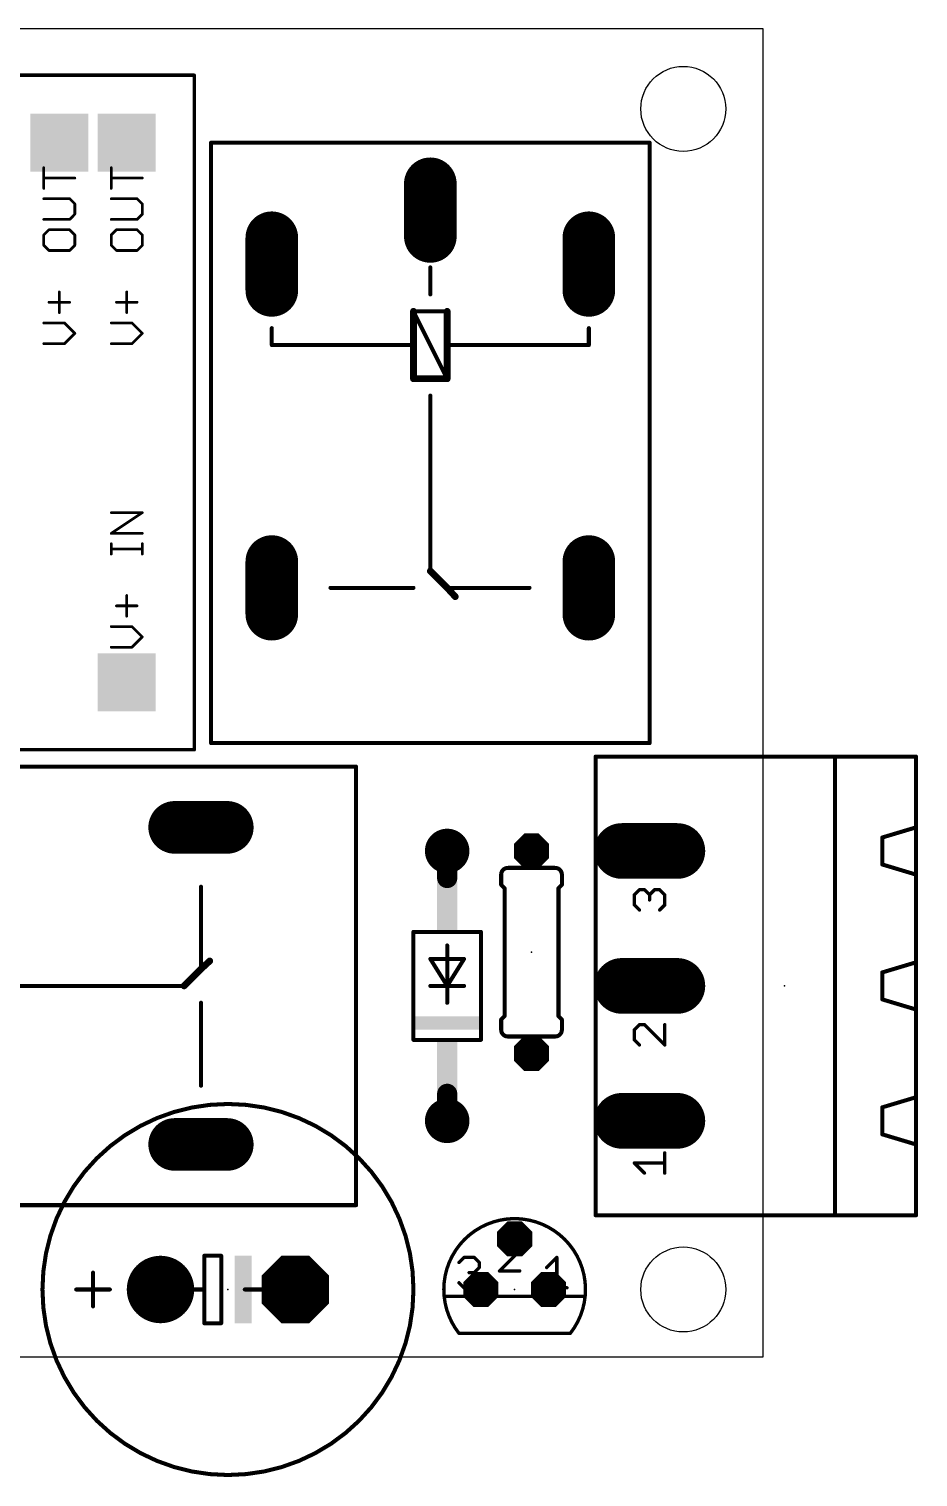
# Model space of a CAD drawing. Extents: x -6.3 to 55.8, y -4.5 to 50.
# Drawn here: x 22.4 to 55.8, y -4.5 to 50 of the extents above; entities that cross this region are included whole.
import ezdxf

# ---------------------------------------------------------------- set-up
doc = ezdxf.new("R2010")
doc.units = 0
for name, color, linetype in [('17', 94, 'CONTINUOUS'), ('20', 178, 'CONTINUOUS'), ('21', 251, 'CONTINUOUS'), ('23', 178, 'CONTINUOUS'), ('51', 251, 'CONTINUOUS')]:
    doc.layers.add(name, color=color, linetype=linetype)

# ---------------------------------------------------------------- blocks, each defined once
blk = doc.blocks.new('RECT')
blk.add_solid([(-0.5, -0.5), (0.5, -0.5), (-0.5, 0.5), (0.5, 0.5)])
blk = doc.blocks.new('ROUNDP')
at = {"const_width": 0.5}
blk.add_lwpolyline([(0, -0.25, 1), (0, 0.25, 1), (0, -0.25)], format="xyb", dxfattribs=at)
blk = doc.blocks.new('OCTAGONP')
at = {"const_width": 0.5}
blk.add_lwpolyline([(-0.25, -0.1036), (-0.25, 0.1036), (-0.1036, 0.25), (0.1036, 0.25), (0.25, 0.1036), (0.25, -0.1036), (0.1036, -0.25), (-0.1036, -0.25), (-0.25, -0.1036), (-0.25, 0.1036)], dxfattribs=at)
blk = doc.blocks.new('LONGP100')
at = {"const_width": 1}
blk.add_lwpolyline([(-0.5, 0), (0.5, 0)], dxfattribs=at)
at = {"const_width": 0.5}
for points in [[(-0.5, 0.25, 1), (-0.5, -0.25)], [(0.5, -0.25, 1), (0.5, 0.25)]]:
    blk.add_lwpolyline(points, format="xyb", dxfattribs=at)
blk = doc.blocks.new('SQUAREP')
blk.add_solid([(-0.5, -0.5), (0.5, -0.5), (-0.5, 0.5), (0.5, 0.5)])

msp = doc.modelspace()

# ---------------------------------------------------------------- linework, layer by layer
at = {"layer": '20'}
for centre in [(46.99, 46.99), (46.99, 2.54)]:
    msp.add_circle(centre, 1.6, dxfattribs=at)
at = {"layer": '21'}
for p, q in [((50, 50), (0, 50)), ((50, 0), (50, 50)), ((0, 0), (50, 0))]:
    msp.add_line(p, q, dxfattribs=at)
for points, const_width in [([(8.255, 48.26), (28.575, 48.26)], 0.127), ([(28.575, 48.26), (28.575, 22.86)], 0.127), ([(29.21, 23.114), (29.21, 45.72)], 0.1524), ([(45.72, 45.72), (29.21, 45.72)], 0.1524), ([(45.72, 45.72), (45.72, 23.114)], 0.1524), ([(22.9098, 43.9978), (22.9098, 44.7774)], 0.1016), ([(25.4498, 43.9978), (25.4498, 44.7774)], 0.1016), ([(24.0792, 44.3876), (22.9098, 44.3876)], 0.1016), ([(26.6192, 44.3876), (25.4498, 44.3876)], 0.1016), ([(23.8843, 43.608), (22.9098, 43.608)], 0.1016), ([(24.0792, 43.4131), (23.8843, 43.608)], 0.1016), ([(26.4243, 43.608), (25.4498, 43.608)], 0.1016), ([(26.6192, 43.4131), (26.4243, 43.608)], 0.1016), ([(23.8843, 42.8284), (24.0792, 43.0233)], 0.1016), ([(24.0792, 43.0233), (24.0792, 43.4131)], 0.1016), ([(26.4243, 42.8284), (26.6192, 43.0233)], 0.1016), ([(26.6192, 43.0233), (26.6192, 43.4131)], 0.1016), ([(22.9098, 42.8284), (23.8843, 42.8284)], 0.1016), ([(25.4498, 42.8284), (26.4243, 42.8284)], 0.1016), ([(23.1047, 42.4386), (22.9098, 42.2437)], 0.1016), ([(22.9098, 42.2437), (22.9098, 41.8539)], 0.1016), ([(23.8843, 42.4386), (23.1047, 42.4386)], 0.1016), ([(24.0792, 42.2437), (23.8843, 42.4386)], 0.1016), ([(24.0792, 41.8539), (24.0792, 42.2437)], 0.1016), ([(25.6447, 42.4386), (25.4498, 42.2437)], 0.1016), ([(25.4498, 42.2437), (25.4498, 41.8539)], 0.1016), ([(26.4243, 42.4386), (25.6447, 42.4386)], 0.1016), ([(26.6192, 42.2437), (26.4243, 42.4386)], 0.1016), ([(26.6192, 41.8539), (26.6192, 42.2437)], 0.1016), ([(22.9098, 41.8539), (23.1047, 41.659)], 0.1016), ([(23.1047, 41.659), (23.8843, 41.659)], 0.1016), ([(23.8843, 41.659), (24.0792, 41.8539)], 0.1016), ([(25.4498, 41.8539), (25.6447, 41.659)], 0.1016), ([(25.6447, 41.659), (26.4243, 41.659)], 0.1016), ([(26.4243, 41.659), (26.6192, 41.8539)], 0.1016), ([(37.465, 41.021), (37.465, 40.005)], 0.1524), ([(23.4945, 39.3202), (23.4945, 40.0998)], 0.1016), ([(26.0345, 39.3202), (26.0345, 40.0998)], 0.1016), ([(23.1047, 39.71), (23.8843, 39.71)], 0.1016), ([(25.6447, 39.71), (26.4243, 39.71)], 0.1016), ([(36.83, 39.37), (36.83, 38.1)], 0.254), ([(38.1, 39.37), (36.83, 39.37)], 0.1524), ([(36.83, 39.37), (38.1, 36.83)], 0.1524), ([(38.1, 38.1), (38.1, 39.37)], 0.254), ([(23.6894, 38.9304), (22.9098, 38.9304)], 0.1016), ([(24.0792, 38.5406), (23.6894, 38.9304)], 0.1016), ([(26.2294, 38.9304), (25.4498, 38.9304)], 0.1016), ([(26.6192, 38.5406), (26.2294, 38.9304)], 0.1016), ([(31.496, 38.1), (31.496, 38.735)], 0.1524), ([(43.434, 38.735), (43.434, 38.1)], 0.1524), ([(22.9098, 38.1508), (23.6894, 38.1508)], 0.1016), ([(23.6894, 38.1508), (24.0792, 38.5406)], 0.1016), ([(25.4498, 38.1508), (26.2294, 38.1508)], 0.1016), ([(26.2294, 38.1508), (26.6192, 38.5406)], 0.1016), ([(36.83, 38.1), (31.496, 38.1)], 0.1524), ([(36.83, 38.1), (36.83, 36.83)], 0.254), ([(38.1, 36.83), (38.1, 38.1)], 0.254), ([(43.434, 38.1), (38.1, 38.1)], 0.1524), ([(36.83, 36.83), (38.1, 36.83)], 0.254), ([(37.465, 36.195), (37.465, 29.591)], 0.1524), ([(25.4498, 31.0086), (26.6192, 31.7882)], 0.1016), ([(26.6192, 31.7882), (25.4498, 31.7882)], 0.1016), ([(26.6192, 31.0086), (25.4498, 31.0086)], 0.1016), ([(25.4498, 30.229), (25.4498, 30.6188)], 0.1016), ([(26.6192, 30.229), (26.6192, 30.6188)], 0.1016), ([(26.6192, 30.4239), (25.4498, 30.4239)], 0.1016), ([(37.465, 29.591), (38.1, 28.956)], 0.254), ([(36.83, 28.956), (33.7058, 28.956)], 0.1524), ([(38.1, 28.956), (38.4048, 28.6258)], 0.254), ([(41.1988, 28.956), (38.1, 28.956)], 0.1524), ([(26.0345, 27.8902), (26.0345, 28.6698)], 0.1016), ([(25.6447, 28.28), (26.4243, 28.28)], 0.1016), ([(26.2294, 27.5004), (25.4498, 27.5004)], 0.1016), ([(26.6192, 27.1106), (26.2294, 27.5004)], 0.1016), ([(25.4498, 26.7208), (26.2294, 26.7208)], 0.1016), ([(26.2294, 26.7208), (26.6192, 27.1106)], 0.1016), ([(28.575, 22.86), (8.255, 22.86)], 0.127), ([(29.21, 23.114), (45.72, 23.114)], 0.1524), ([(43.688, 19.685), (43.688, 22.606)], 0.1524), ([(43.688, 22.606), (52.705, 22.606)], 0.1524), ([(52.705, 5.334), (52.705, 22.606)], 0.1524), ([(52.705, 22.606), (55.753, 22.606)], 0.1524), ([(55.753, 19.939), (55.753, 22.606)], 0.1524), ([(12.065, 22.225), (34.671, 22.225)], 0.1524), ([(34.671, 5.715), (34.671, 22.225)], 0.1524), ([(55.753, 19.939), (54.483, 19.558)], 0.1524), ([(54.483, 18.542), (54.483, 19.558)], 0.1524), ([(55.753, 18.161), (55.753, 19.939)], 0.1524), ([(55.753, 18.161), (54.483, 18.542)], 0.1524), ([(40.132, 18.161), (40.132, 17.78)], 0.1524), ([(42.418, 18.161), (42.418, 17.78)], 0.1524), ([(43.688, 14.605), (43.688, 18.415)], 0.1524), ([(55.753, 14.859), (55.753, 18.161)], 0.1524), ([(28.829, 17.7038), (28.829, 14.605)], 0.1524), ([(40.259, 17.653), (40.132, 17.78)], 0.1524), ([(40.259, 12.827), (40.259, 17.653)], 0.1524), ([(42.291, 17.653), (42.418, 17.78)], 0.1524), ([(42.291, 12.827), (42.291, 17.653)], 0.1524), ([(45.1475, 17.3995), (45.3382, 17.5902)], 0.127), ([(45.1475, 17.0182), (45.1475, 17.3995)], 0.127), ([(45.3382, 17.5902), (45.5289, 17.5902)], 0.127), ([(45.5289, 17.5902), (45.7195, 17.3995)], 0.127), ([(45.7195, 17.3995), (45.9102, 17.5902)], 0.127), ([(45.7195, 17.3995), (45.7195, 17.2088)], 0.127), ([(45.9102, 17.5902), (46.1008, 17.5902)], 0.127), ([(46.1008, 17.5902), (46.2915, 17.3995)], 0.127), ([(46.2915, 17.3995), (46.2915, 17.0182)], 0.127), ([(45.3382, 16.8275), (45.1475, 17.0182)], 0.127), ([(46.2915, 17.0182), (46.1008, 16.8275)], 0.127), ([(39.37, 16.002), (36.83, 16.002)], 0.1524), ([(36.83, 11.938), (36.83, 16.002)], 0.1524), ([(39.37, 16.002), (39.37, 11.938)], 0.1524), ([(38.1, 13.97), (38.1, 15.494)], 0.1524), ([(28.194, 13.97), (28.829, 14.605)], 0.254), ([(28.829, 14.605), (29.1592, 14.9098)], 0.254), ([(37.465, 14.986), (38.735, 14.986)], 0.1524), ([(38.1, 13.97), (37.465, 14.986)], 0.1524), ([(38.735, 14.986), (38.1, 13.97)], 0.1524), ([(55.753, 14.859), (54.483, 14.478)], 0.1524), ([(55.753, 13.081), (55.753, 14.859)], 0.1524), ([(54.483, 13.462), (54.483, 14.478)], 0.1524), ([(21.59, 13.97), (28.194, 13.97)], 0.1524), ([(37.465, 13.97), (38.1, 13.97)], 0.1524), ([(38.1, 13.335), (38.1, 13.97)], 0.1524), ([(38.1, 13.97), (38.735, 13.97)], 0.1524), ([(28.829, 13.335), (28.829, 10.2108)], 0.1524), ([(43.688, 9.525), (43.688, 13.335)], 0.1524), ([(55.753, 13.081), (54.483, 13.462)], 0.1524), ([(55.753, 9.779), (55.753, 13.081)], 0.1524), ([(40.259, 12.827), (40.132, 12.7)], 0.1524), ([(40.132, 12.319), (40.132, 12.7)], 0.1524), ([(42.291, 12.827), (42.418, 12.7)], 0.1524), ([(42.418, 12.319), (42.418, 12.7)], 0.1524), ([(45.3382, 12.5102), (45.1475, 12.3195)], 0.127), ([(45.5289, 12.5102), (45.3382, 12.5102)], 0.127), ([(46.2915, 11.7475), (45.5289, 12.5102)], 0.127), ([(46.2915, 12.5102), (46.2915, 11.7475)], 0.127), ([(36.83, 11.938), (39.37, 11.938)], 0.1524), ([(45.1475, 12.3195), (45.1475, 11.9382)], 0.127), ([(45.1475, 11.9382), (45.3382, 11.7475)], 0.127), ([(55.753, 9.779), (54.483, 9.398)], 0.1524), ([(55.753, 8.001), (55.753, 9.779)], 0.1524), ([(54.483, 9.398), (54.483, 8.382)], 0.1524), ([(43.688, 5.334), (43.688, 8.255)], 0.1524), ([(55.753, 8.001), (54.483, 8.382)], 0.1524), ([(46.2915, 6.9215), (46.2915, 7.6842)], 0.127), ([(55.753, 5.334), (55.753, 8.001)], 0.1524), ([(45.5289, 6.9215), (45.1475, 7.3028)], 0.127), ([(45.1475, 7.3028), (46.2915, 7.3028)], 0.127), ([(34.671, 5.715), (12.065, 5.715)], 0.1524), ([(43.688, 5.334), (52.705, 5.334)], 0.1524), ([(52.705, 5.334), (55.753, 5.334)], 0.1524), ([(29.591, 3.81), (28.956, 3.81)], 0.1524), ([(28.956, 3.81), (28.956, 2.54)], 0.1524), ([(29.591, 1.27), (29.591, 3.81)], 0.1524), ([(24.765, 1.905), (24.765, 3.175)], 0.1524), ([(24.13, 2.54), (25.4, 2.54)], 0.1524), ([(28.702, 2.54), (28.956, 2.54)], 0.1524), ([(28.956, 2.54), (28.956, 1.27)], 0.1524), ([(30.48, 2.54), (30.988, 2.54)], 0.1524), ([(37.9851, 2.286), (38.3863, 2.286)], 0.127), ([(40.3537, 2.286), (40.9263, 2.286)], 0.127), ([(42.8937, 2.286), (43.2949, 2.286)], 0.127), ([(28.956, 1.27), (29.591, 1.27)], 0.1524), ([(38.5455, 0.889), (42.7345, 0.889)], 0.127)]:
    msp.add_lwpolyline(points, dxfattribs=dict(at, const_width=const_width))
for points, const_width in [([(28.6068, 48.26, 1), (28.5433, 48.26)], 0.0635), ([(28.575, 48.2283, 1), (28.575, 48.2918)], 0.0635), ([(29.2481, 45.72, 1), (29.1719, 45.72)], 0.0762), ([(29.21, 45.7581, 1), (29.21, 45.6819)], 0.0762), ([(45.7581, 45.72, 1), (45.6819, 45.72)], 0.0762), ([(45.72, 45.6819, 1), (45.72, 45.7581)], 0.0762), ([(22.9352, 44.7774, 1), (22.8844, 44.7774)], 0.0508), ([(25.4752, 44.7774, 1), (25.4244, 44.7774)], 0.0508), ([(22.9098, 44.413, 1), (22.9098, 44.3622)], 0.0508), ([(24.0792, 44.3622, 1), (24.0792, 44.413)], 0.0508), ([(25.4498, 44.413, 1), (25.4498, 44.3622)], 0.0508), ([(26.6192, 44.3622, 1), (26.6192, 44.413)], 0.0508), ([(22.8844, 43.9978, 1), (22.9352, 43.9978)], 0.0508), ([(22.9098, 43.6334, 1), (22.9098, 43.5826)], 0.0508), ([(23.9023, 43.6259, 1), (23.8663, 43.59)], 0.0508), ([(23.8843, 43.5826, 1), (23.8843, 43.6334)], 0.0508), ([(25.4244, 43.9978, 1), (25.4752, 43.9978)], 0.0508), ([(25.4498, 43.6334, 1), (25.4498, 43.5826)], 0.0508), ([(26.4423, 43.6259, 1), (26.4063, 43.59)], 0.0508), ([(26.4243, 43.5826, 1), (26.4243, 43.6334)], 0.0508), ([(24.1046, 43.4131, 1), (24.0538, 43.4131)], 0.0508), ([(24.0612, 43.3951, 1), (24.0972, 43.431)], 0.0508), ([(24.0972, 43.0053, 1), (24.0612, 43.0412)], 0.0508), ([(26.6446, 43.4131, 1), (26.5938, 43.4131)], 0.0508), ([(26.6012, 43.3951, 1), (26.6372, 43.431)], 0.0508), ([(26.6372, 43.0053, 1), (26.6012, 43.0412)], 0.0508), ([(22.9098, 42.8538, 1), (22.9098, 42.803)], 0.0508), ([(23.8663, 42.8463, 1), (23.9023, 42.8104)], 0.0508), ([(23.8843, 42.803, 1), (23.8843, 42.8538)], 0.0508), ([(24.0538, 43.0233, 1), (24.1046, 43.0233)], 0.0508), ([(25.4498, 42.8538, 1), (25.4498, 42.803)], 0.0508), ([(26.4063, 42.8463, 1), (26.4423, 42.8104)], 0.0508), ([(26.4243, 42.803, 1), (26.4243, 42.8538)], 0.0508), ([(26.5938, 43.0233, 1), (26.6446, 43.0233)], 0.0508), ([(22.9352, 42.2437, 1), (22.8844, 42.2437)], 0.0508), ([(22.8918, 42.2616, 1), (22.9278, 42.2257)], 0.0508), ([(23.1047, 42.464, 1), (23.1047, 42.4132)], 0.0508), ([(23.1227, 42.4206, 1), (23.0867, 42.4565)], 0.0508), ([(23.9023, 42.4565, 1), (23.8663, 42.4206)], 0.0508), ([(23.8843, 42.4132, 1), (23.8843, 42.464)], 0.0508), ([(24.1046, 42.2437, 1), (24.0538, 42.2437)], 0.0508), ([(24.0612, 42.2257, 1), (24.0972, 42.2616)], 0.0508), ([(25.4752, 42.2437, 1), (25.4244, 42.2437)], 0.0508), ([(25.4318, 42.2616, 1), (25.4678, 42.2257)], 0.0508), ([(25.6447, 42.464, 1), (25.6447, 42.4132)], 0.0508), ([(25.6627, 42.4206, 1), (25.6267, 42.4565)], 0.0508), ([(26.4423, 42.4565, 1), (26.4063, 42.4206)], 0.0508), ([(26.4243, 42.4132, 1), (26.4243, 42.464)], 0.0508), ([(26.6446, 42.2437, 1), (26.5938, 42.2437)], 0.0508), ([(26.6012, 42.2257, 1), (26.6372, 42.2616)], 0.0508), ([(22.9278, 41.8718, 1), (22.8918, 41.8359)], 0.0508), ([(22.8844, 41.8539, 1), (22.9352, 41.8539)], 0.0508), ([(23.1047, 41.6844, 1), (23.1047, 41.6336)], 0.0508), ([(23.0867, 41.641, 1), (23.1227, 41.677)], 0.0508), ([(23.8663, 41.677, 1), (23.9023, 41.641)], 0.0508), ([(23.8843, 41.6336, 1), (23.8843, 41.6844)], 0.0508), ([(24.0538, 41.8539, 1), (24.1046, 41.8539)], 0.0508), ([(24.0972, 41.8359, 1), (24.0612, 41.8718)], 0.0508), ([(25.4678, 41.8718, 1), (25.4318, 41.8359)], 0.0508), ([(25.4244, 41.8539, 1), (25.4752, 41.8539)], 0.0508), ([(25.6447, 41.6844, 1), (25.6447, 41.6336)], 0.0508), ([(25.6267, 41.641, 1), (25.6627, 41.677)], 0.0508), ([(26.4063, 41.677, 1), (26.4423, 41.641)], 0.0508), ([(26.4243, 41.6336, 1), (26.4243, 41.6844)], 0.0508), ([(26.5938, 41.8539, 1), (26.6446, 41.8539)], 0.0508), ([(26.6372, 41.8359, 1), (26.6012, 41.8718)], 0.0508), ([(37.5031, 41.021, 1), (37.4269, 41.021)], 0.0762), ([(23.5199, 40.0998, 1), (23.4691, 40.0998)], 0.0508), ([(26.0599, 40.0998, 1), (26.0091, 40.0998)], 0.0508), ([(37.4269, 40.005, 1), (37.5031, 40.005)], 0.0762), ([(23.1047, 39.7354, 1), (23.1047, 39.6846)], 0.0508), ([(23.4691, 39.3202, 1), (23.5199, 39.3202)], 0.0508), ([(23.8843, 39.6846, 1), (23.8843, 39.7354)], 0.0508), ([(25.6447, 39.7354, 1), (25.6447, 39.6846)], 0.0508), ([(26.0091, 39.3202, 1), (26.0599, 39.3202)], 0.0508), ([(26.4243, 39.6846, 1), (26.4243, 39.7354)], 0.0508), ([(36.8935, 39.37, 1), (36.7665, 39.37)], 0.127), ([(36.83, 39.4081, 1), (36.83, 39.3319)], 0.0762), ([(36.8641, 39.387, 1), (36.7959, 39.353)], 0.0762), ([(38.1635, 39.37, 1), (38.0365, 39.37)], 0.127), ([(38.1, 39.3319, 1), (38.1, 39.4081)], 0.0762), ([(22.9098, 38.9558, 1), (22.9098, 38.905)], 0.0508), ([(23.7074, 38.9484, 1), (23.6714, 38.9124)], 0.0508), ([(23.6894, 38.905, 1), (23.6894, 38.9558)], 0.0508), ([(25.4498, 38.9558, 1), (25.4498, 38.905)], 0.0508), ([(26.2474, 38.9484, 1), (26.2114, 38.9124)], 0.0508), ([(26.2294, 38.905, 1), (26.2294, 38.9558)], 0.0508), ([(31.5341, 38.735, 1), (31.4579, 38.735)], 0.0762), ([(43.4721, 38.735, 1), (43.3959, 38.735)], 0.0762), ([(22.9098, 38.1762, 1), (22.9098, 38.1254)], 0.0508), ([(23.6714, 38.1688, 1), (23.7074, 38.1328)], 0.0508), ([(23.6894, 38.1254, 1), (23.6894, 38.1762)], 0.0508), ([(24.0972, 38.5226, 1), (24.0612, 38.5586)], 0.0508), ([(24.0612, 38.5226, 1), (24.0972, 38.5586)], 0.0508), ([(25.4498, 38.1762, 1), (25.4498, 38.1254)], 0.0508), ([(26.2114, 38.1688, 1), (26.2474, 38.1328)], 0.0508), ([(26.2294, 38.1254, 1), (26.2294, 38.1762)], 0.0508), ([(26.6372, 38.5226, 1), (26.6012, 38.5586)], 0.0508), ([(26.6012, 38.5226, 1), (26.6372, 38.5586)], 0.0508), ([(31.496, 38.1381, 1), (31.496, 38.0619)], 0.0762), ([(36.8935, 38.1, 1), (36.7665, 38.1)], 0.127), ([(36.83, 38.0619, 1), (36.83, 38.1381)], 0.0762), ([(38.1635, 38.1, 1), (38.0365, 38.1)], 0.127), ([(38.1, 38.1381, 1), (38.1, 38.0619)], 0.0762), ([(43.434, 38.0619, 1), (43.434, 38.1381)], 0.0762), ([(31.4579, 38.1, 1), (31.5341, 38.1)], 0.0762), ([(36.7665, 38.1, 1), (36.8935, 38.1)], 0.127), ([(38.0365, 38.1, 1), (38.1635, 38.1)], 0.127), ([(43.3959, 38.1, 1), (43.4721, 38.1)], 0.0762), ([(36.83, 36.8935, 1), (36.83, 36.7665)], 0.127), ([(36.7665, 36.83, 1), (36.8935, 36.83)], 0.127), ([(38.0365, 36.83, 1), (38.1635, 36.83)], 0.127), ([(38.0659, 36.813, 1), (38.1341, 36.847)], 0.0762), ([(38.1, 36.7665, 1), (38.1, 36.8935)], 0.127), ([(37.5031, 36.195, 1), (37.4269, 36.195)], 0.0762), ([(25.4498, 31.8136, 1), (25.4498, 31.7628)], 0.0508), ([(26.6333, 31.7671, 1), (26.6051, 31.8093)], 0.0508), ([(26.6192, 31.7628, 1), (26.6192, 31.8136)], 0.0508), ([(25.4498, 31.034, 1), (25.4498, 30.9832)], 0.0508), ([(25.4357, 31.0297, 1), (25.4639, 30.9875)], 0.0508), ([(25.4752, 30.6188, 1), (25.4244, 30.6188)], 0.0508), ([(26.6446, 30.6188, 1), (26.5938, 30.6188)], 0.0508), ([(26.6192, 30.9832, 1), (26.6192, 31.034)], 0.0508), ([(25.4498, 30.4493, 1), (25.4498, 30.3985)], 0.0508), ([(25.4244, 30.229, 1), (25.4752, 30.229)], 0.0508), ([(26.5938, 30.229, 1), (26.6446, 30.229)], 0.0508), ([(26.6192, 30.3985, 1), (26.6192, 30.4493)], 0.0508), ([(37.5099, 29.6359, 1), (37.4201, 29.5461)], 0.127), ([(37.4269, 29.591, 1), (37.5031, 29.591)], 0.0762), ([(33.7058, 28.9941, 1), (33.7058, 28.9179)], 0.0762), ([(36.83, 28.9179, 1), (36.83, 28.9941)], 0.0762), ([(38.1467, 28.9991, 1), (38.0533, 28.9129)], 0.127), ([(38.0551, 28.9111, 1), (38.1449, 29.0009)], 0.127), ([(38.1, 28.9941, 1), (38.1, 28.9179)], 0.0762), ([(41.1988, 28.9179, 1), (41.1988, 28.9941)], 0.0762), ([(26.0599, 28.6698, 1), (26.0091, 28.6698)], 0.0508), ([(38.3581, 28.5827, 1), (38.4515, 28.6689)], 0.127), ([(25.6447, 28.3054, 1), (25.6447, 28.2546)], 0.0508), ([(26.0091, 27.8902, 1), (26.0599, 27.8902)], 0.0508), ([(26.4243, 28.2546, 1), (26.4243, 28.3054)], 0.0508), ([(25.4498, 27.5258, 1), (25.4498, 27.475)], 0.0508), ([(26.2474, 27.5184, 1), (26.2114, 27.4824)], 0.0508), ([(26.2294, 27.475, 1), (26.2294, 27.5258)], 0.0508), ([(25.4498, 26.7462, 1), (25.4498, 26.6954)], 0.0508), ([(26.2114, 26.7388, 1), (26.2474, 26.7028)], 0.0508), ([(26.2294, 26.6954, 1), (26.2294, 26.7462)], 0.0508), ([(26.6372, 27.0926, 1), (26.6012, 27.1286)], 0.0508), ([(26.6012, 27.0926, 1), (26.6372, 27.1286)], 0.0508), ([(28.575, 22.8283, 1), (28.575, 22.8917)], 0.0635), ([(29.21, 23.1521, 1), (29.21, 23.0759)], 0.0762), ([(29.1719, 23.114, 1), (29.2481, 23.114)], 0.0762), ([(45.6819, 23.114, 1), (45.7581, 23.114)], 0.0762), ([(45.72, 23.0759, 1), (45.72, 23.1521)], 0.0762), ([(28.5433, 22.86, 1), (28.6068, 22.86)], 0.0635), ([(43.7261, 22.606, 1), (43.6499, 22.606)], 0.0762), ([(43.688, 22.6441, 1), (43.688, 22.5679)], 0.0762), ([(52.7431, 22.606, 1), (52.6669, 22.606)], 0.0762), ([(52.705, 22.6441, 1), (52.705, 22.5679)], 0.0762), ([(52.705, 22.5679, 1), (52.705, 22.6441)], 0.0762), ([(55.7911, 22.606, 1), (55.7149, 22.606)], 0.0762), ([(55.753, 22.5679, 1), (55.753, 22.6441)], 0.0762), ([(34.7091, 22.225, 1), (34.6329, 22.225)], 0.0762), ([(34.671, 22.1869, 1), (34.671, 22.2631)], 0.0762), ([(43.6499, 19.685, 1), (43.7261, 19.685)], 0.0762), ([(54.5211, 19.558, 1), (54.4449, 19.558)], 0.0762), ([(54.4721, 19.5945, 1), (54.4939, 19.5215)], 0.0762), ([(55.7911, 19.939, 1), (55.7149, 19.939)], 0.0762), ([(55.7149, 19.939, 1), (55.7911, 19.939)], 0.0762), ([(55.7639, 19.9025, 1), (55.7421, 19.9755)], 0.0762), ([(54.4939, 18.5785, 1), (54.4721, 18.5055)], 0.0762), ([(54.4449, 18.542, 1), (54.5211, 18.542)], 0.0762), ([(40.386, 18.415, 0.4142), (40.132, 18.161)], 0.1524), ([(40.1701, 18.161, 1), (40.0939, 18.161)], 0.0762), ([(40.0939, 18.161, 1), (40.1701, 18.161)], 0.0762), ([(40.386, 18.3769, 1), (40.386, 18.4531)], 0.0762), ([(42.418, 18.161, 0.4142), (42.164, 18.415)], 0.1524), ([(42.164, 18.4531, 1), (42.164, 18.3769)], 0.0762), ([(42.4561, 18.161, 1), (42.3799, 18.161)], 0.0762), ([(42.3799, 18.161, 1), (42.4561, 18.161)], 0.0762), ([(43.7261, 18.415, 1), (43.6499, 18.415)], 0.0762), ([(55.7911, 18.161, 1), (55.7149, 18.161)], 0.0762), ([(55.7149, 18.161, 1), (55.7911, 18.161)], 0.0762), ([(55.7421, 18.1245, 1), (55.7639, 18.1975)], 0.0762), ([(28.8671, 17.7038, 1), (28.7909, 17.7038)], 0.0762), ([(40.0939, 17.78, 1), (40.1701, 17.78)], 0.0762), ([(40.1589, 17.8069, 1), (40.1051, 17.7531)], 0.0762), ([(40.2971, 17.653, 1), (40.2209, 17.653)], 0.0762), ([(40.2321, 17.6261, 1), (40.2859, 17.6799)], 0.0762), ([(42.3291, 17.653, 1), (42.2529, 17.653)], 0.0762), ([(42.2641, 17.6799, 1), (42.3179, 17.6261)], 0.0762), ([(42.3799, 17.78, 1), (42.4561, 17.78)], 0.0762), ([(42.4449, 17.7531, 1), (42.3911, 17.8069)], 0.0762), ([(45.1793, 17.3995, 1), (45.1158, 17.3995)], 0.0635), ([(45.1251, 17.4219, 1), (45.17, 17.377)], 0.0635), ([(45.3382, 17.6219, 1), (45.3382, 17.5584)], 0.0635), ([(45.3606, 17.5677, 1), (45.3157, 17.6126)], 0.0635), ([(45.5513, 17.6126, 1), (45.5064, 17.5677)], 0.0635), ([(45.5289, 17.5584, 1), (45.5289, 17.6219)], 0.0635), ([(45.7513, 17.3995, 1), (45.6878, 17.3995)], 0.0635), ([(45.6971, 17.4219, 1), (45.742, 17.377)], 0.0635), ([(45.6971, 17.377, 1), (45.742, 17.4219)], 0.0635), ([(45.9102, 17.6219, 1), (45.9102, 17.5584)], 0.0635), ([(45.9326, 17.5677, 1), (45.8877, 17.6126)], 0.0635), ([(46.1233, 17.6126, 1), (46.0784, 17.5677)], 0.0635), ([(46.1008, 17.5584, 1), (46.1008, 17.6219)], 0.0635), ([(46.3233, 17.3995, 1), (46.2597, 17.3995)], 0.0635), ([(46.269, 17.377, 1), (46.314, 17.4219)], 0.0635), ([(45.1158, 17.0182, 1), (45.1793, 17.0182)], 0.0635), ([(45.17, 17.0406, 1), (45.1251, 16.9957)], 0.0635), ([(45.6878, 17.2088, 1), (45.7513, 17.2088)], 0.0635), ([(46.2597, 17.0182, 1), (46.3233, 17.0182)], 0.0635), ([(46.314, 16.9957, 1), (46.269, 17.0406)], 0.0635), ([(45.3157, 16.805, 1), (45.3606, 16.85)], 0.0635), ([(46.0784, 16.85, 1), (46.1233, 16.805)], 0.0635), ([(36.83, 16.0401, 1), (36.83, 15.9639)], 0.0762), ([(36.8681, 16.002, 1), (36.7919, 16.002)], 0.0762), ([(39.4081, 16.002, 1), (39.3319, 16.002)], 0.0762), ([(39.37, 15.9639, 1), (39.37, 16.0401)], 0.0762), ([(38.1381, 15.494, 1), (38.0619, 15.494)], 0.0762), ([(28.8739, 14.5601, 1), (28.7841, 14.6499)], 0.127), ([(29.2023, 14.8631, 1), (29.1161, 14.9565)], 0.127), ([(37.465, 15.0241, 1), (37.465, 14.9479)], 0.0762), ([(37.4973, 15.0062, 1), (37.4327, 14.9658)], 0.0762), ([(38.7673, 14.9658, 1), (38.7027, 15.0062)], 0.0762), ([(38.735, 14.9479, 1), (38.735, 15.0241)], 0.0762), ([(55.7911, 14.859, 1), (55.7149, 14.859)], 0.0762), ([(55.7149, 14.859, 1), (55.7911, 14.859)], 0.0762), ([(55.7639, 14.8225, 1), (55.7421, 14.8955)], 0.0762), ([(28.7859, 14.6517, 1), (28.8721, 14.5583)], 0.127), ([(28.7909, 14.605, 1), (28.8671, 14.605)], 0.0762), ([(43.6499, 14.605, 1), (43.7261, 14.605)], 0.0762), ([(54.5211, 14.478, 1), (54.4449, 14.478)], 0.0762), ([(54.4721, 14.5145, 1), (54.4939, 14.4415)], 0.0762), ([(28.1491, 14.0149, 1), (28.2389, 13.9251)], 0.127), ([(28.194, 13.9319, 1), (28.194, 14.0081)], 0.0762), ([(37.465, 14.0081, 1), (37.465, 13.9319)], 0.0762), ([(38.1381, 13.97, 1), (38.0619, 13.97)], 0.0762), ([(38.1, 14.0081, 1), (38.1, 13.9319)], 0.0762), ([(38.0677, 13.9902, 1), (38.1323, 13.9498)], 0.0762), ([(38.0619, 13.97, 1), (38.1381, 13.97)], 0.0762), ([(38.0677, 13.9498, 1), (38.1323, 13.9902)], 0.0762), ([(38.1, 13.9319, 1), (38.1, 14.0081)], 0.0762), ([(38.735, 13.9319, 1), (38.735, 14.0081)], 0.0762), ([(28.8671, 13.335, 1), (28.7909, 13.335)], 0.0762), ([(38.0619, 13.335, 1), (38.1381, 13.335)], 0.0762), ([(43.7261, 13.335, 1), (43.6499, 13.335)], 0.0762), ([(54.4939, 13.4985, 1), (54.4721, 13.4255)], 0.0762), ([(54.4449, 13.462, 1), (54.5211, 13.462)], 0.0762), ([(55.7911, 13.081, 1), (55.7149, 13.081)], 0.0762), ([(55.7149, 13.081, 1), (55.7911, 13.081)], 0.0762), ([(55.7421, 13.0445, 1), (55.7639, 13.1175)], 0.0762), ([(40.1701, 12.7, 1), (40.0939, 12.7)], 0.0762), ([(40.1051, 12.7269, 1), (40.1589, 12.6731)], 0.0762), ([(40.2209, 12.827, 1), (40.2971, 12.827)], 0.0762), ([(40.2859, 12.8001, 1), (40.2321, 12.8539)], 0.0762), ([(42.2529, 12.827, 1), (42.3291, 12.827)], 0.0762), ([(42.3179, 12.8539, 1), (42.2641, 12.8001)], 0.0762), ([(42.4561, 12.7, 1), (42.3799, 12.7)], 0.0762), ([(42.3911, 12.6731, 1), (42.4449, 12.7269)], 0.0762), ([(45.3382, 12.5419, 1), (45.3382, 12.4784)], 0.0635), ([(45.3606, 12.4877, 1), (45.3157, 12.5326)], 0.0635), ([(45.5513, 12.5326, 1), (45.5064, 12.4877)], 0.0635), ([(45.5289, 12.4784, 1), (45.5289, 12.5419)], 0.0635), ([(46.3233, 12.5102, 1), (46.2597, 12.5102)], 0.0635), ([(36.83, 11.9761, 1), (36.83, 11.8999)], 0.0762), ([(39.37, 11.8999, 1), (39.37, 11.9761)], 0.0762), ([(40.132, 12.319, 0.4142), (40.386, 12.065)], 0.1524), ([(40.1701, 12.319, 1), (40.0939, 12.319)], 0.0762), ([(40.0939, 12.319, 1), (40.1701, 12.319)], 0.0762), ([(40.386, 12.0269, 1), (40.386, 12.1031)], 0.0762), ([(42.164, 12.065, 0.4142), (42.418, 12.319)], 0.1524), ([(42.164, 12.1031, 1), (42.164, 12.0269)], 0.0762), ([(42.4561, 12.319, 1), (42.3799, 12.319)], 0.0762), ([(42.3799, 12.319, 1), (42.4561, 12.319)], 0.0762), ([(45.1793, 12.3195, 1), (45.1158, 12.3195)], 0.0635), ([(45.1251, 12.3419, 1), (45.17, 12.297)], 0.0635), ([(45.17, 11.9606, 1), (45.1251, 11.9157)], 0.0635), ([(36.7919, 11.938, 1), (36.8681, 11.938)], 0.0762), ([(39.3319, 11.938, 1), (39.4081, 11.938)], 0.0762), ([(45.1158, 11.9382, 1), (45.1793, 11.9382)], 0.0635), ([(45.3157, 11.725, 1), (45.3606, 11.77)], 0.0635), ([(46.2597, 11.7475, 1), (46.3233, 11.7475)], 0.0635), ([(46.269, 11.725, 1), (46.314, 11.77)], 0.0635), ([(28.7909, 10.2108, 1), (28.8671, 10.2108)], 0.0762), ([(55.7911, 9.779, 1), (55.7149, 9.779)], 0.0762), ([(55.7149, 9.779, 1), (55.7911, 9.779)], 0.0762), ([(55.7639, 9.7425, 1), (55.7421, 9.8155)], 0.0762), ([(29.845, -4.445, 1), (29.845, 9.525, 1), (29.845, -4.445)], 0.1524), ([(43.6499, 9.525, 1), (43.7261, 9.525)], 0.0762), ([(54.5211, 9.398, 1), (54.4449, 9.398)], 0.0762), ([(54.4721, 9.4345, 1), (54.4939, 9.3615)], 0.0762), ([(43.7261, 8.255, 1), (43.6499, 8.255)], 0.0762), ([(54.4939, 8.4185, 1), (54.4721, 8.3455)], 0.0762), ([(54.4449, 8.382, 1), (54.5211, 8.382)], 0.0762), ([(46.3233, 7.6842, 1), (46.2597, 7.6842)], 0.0635), ([(55.7911, 8.001, 1), (55.7149, 8.001)], 0.0762), ([(55.7149, 8.001, 1), (55.7911, 8.001)], 0.0762), ([(55.7421, 7.9645, 1), (55.7639, 8.0375)], 0.0762), ([(45.1475, 7.3346, 1), (45.1475, 7.2711)], 0.0635), ([(45.17, 7.3253, 1), (45.1251, 7.2804)], 0.0635), ([(46.2915, 7.2711, 1), (46.2915, 7.3346)], 0.0635), ([(45.5064, 6.899, 1), (45.5513, 6.944)], 0.0635), ([(46.2597, 6.9215, 1), (46.3233, 6.9215)], 0.0635), ([(34.6329, 5.715, 1), (34.7091, 5.715)], 0.0762), ([(34.671, 5.6769, 1), (34.671, 5.7531)], 0.0762), ([(39.8537, 5.0885, 0.3557), (37.9851, 2.286)], 0.127), ([(39.8631, 5.0582, 1), (39.8443, 5.1188)], 0.0635), ([(42.7345, 0.889, 0.5267), (41.4263, 5.0884)], 0.127), ([(41.4357, 5.1187, 1), (41.4169, 5.0581)], 0.0635), ([(43.688, 5.3721, 1), (43.688, 5.2959)], 0.0762), ([(43.6499, 5.334, 1), (43.7261, 5.334)], 0.0762), ([(52.705, 5.3721, 1), (52.705, 5.2959)], 0.0762), ([(52.6669, 5.334, 1), (52.7431, 5.334)], 0.0762), ([(52.705, 5.2959, 1), (52.705, 5.3721)], 0.0762), ([(55.7149, 5.334, 1), (55.7911, 5.334)], 0.0762), ([(55.753, 5.2959, 1), (55.753, 5.3721)], 0.0762), ([(28.956, 3.8481, 1), (28.956, 3.7719)], 0.0762), ([(28.9941, 3.81, 1), (28.9179, 3.81)], 0.0762), ([(29.6291, 3.81, 1), (29.5529, 3.81)], 0.0762), ([(29.591, 3.7719, 1), (29.591, 3.8481)], 0.0762), ([(24.8031, 3.175, 1), (24.7269, 3.175)], 0.0762), ([(24.13, 2.5781, 1), (24.13, 2.5019)], 0.0762), ([(25.4, 2.5019, 1), (25.4, 2.5781)], 0.0762), ([(28.702, 2.5781, 1), (28.702, 2.5019)], 0.0762), ([(28.9941, 2.54, 1), (28.9179, 2.54)], 0.0762), ([(28.9179, 2.54, 1), (28.9941, 2.54)], 0.0762), ([(28.956, 2.5019, 1), (28.956, 2.5781)], 0.0762), ([(30.48, 2.5781, 1), (30.48, 2.5019)], 0.0762), ([(30.988, 2.5019, 1), (30.988, 2.5781)], 0.0762), ([(37.9851, 2.3178, 1), (37.9851, 2.2542)], 0.0635), ([(37.9851, 2.286, 0.144), (38.5454, 0.889)], 0.127), ([(38.0167, 2.289, 1), (37.9535, 2.283)], 0.0635), ([(37.9535, 2.283, 1), (38.0167, 2.289)], 0.0635), ([(38.3863, 2.2542, 1), (38.3863, 2.3178)], 0.0635), ([(40.3537, 2.3178, 1), (40.3537, 2.2542)], 0.0635), ([(40.9263, 2.2542, 1), (40.9263, 2.3178)], 0.0635), ([(42.8937, 2.3178, 1), (42.8937, 2.2542)], 0.0635), ([(43.2949, 2.2542, 1), (43.2949, 2.3178)], 0.0635), ([(24.7269, 1.905, 1), (24.8031, 1.905)], 0.0762), ([(28.956, 1.3081, 1), (28.956, 1.2319)], 0.0762), ([(28.9179, 1.27, 1), (28.9941, 1.27)], 0.0762), ([(29.5529, 1.27, 1), (29.6291, 1.27)], 0.0762), ([(29.591, 1.2319, 1), (29.591, 1.3081)], 0.0762), ([(38.5455, 0.9207, 1), (38.5455, 0.8573)], 0.0635), ([(38.5205, 0.8693, 1), (38.5703, 0.9087)], 0.0635), ([(42.7096, 0.9087, 1), (42.7594, 0.8693)], 0.0635), ([(42.7345, 0.8573, 1), (42.7345, 0.9207)], 0.0635)]:
    msp.add_lwpolyline(points, format="xyb", dxfattribs=dict(at, const_width=const_width))
at = {"layer": '23'}
for p in [(37.465, 33.655), (41.275, 15.24), (24.13, 13.97), (38.1, 13.97), (50.8, 13.97), (29.845, 2.54), (40.64, 2.54)]:
    msp.add_point(p, dxfattribs=at)
at = {"layer": '51'}
for points, const_width in [([(43.688, 18.415), (43.688, 19.685)], 0.1524), ([(38.1, 19.05), (38.1, 18.034)], 0.762), ([(41.275, 19.05), (41.275, 18.669)], 0.6096), ([(40.386, 18.415), (42.164, 18.415)], 0.1524), ([(43.688, 13.335), (43.688, 14.605)], 0.1524), ([(40.386, 12.065), (42.164, 12.065)], 0.1524), ([(41.275, 11.811), (41.275, 11.43)], 0.6096), ([(38.1, 8.89), (38.1, 9.906)], 0.762), ([(43.688, 8.255), (43.688, 9.525)], 0.1524), ([(40.2592, 4.3825), (40.0685, 4.1918)], 0.127), ([(40.6405, 4.3825), (40.2592, 4.3825)], 0.127), ([(40.8312, 4.1918), (40.6405, 4.3825)], 0.127), ([(40.0685, 3.2385), (40.8312, 4.0011)], 0.127), ([(40.8312, 4.0011), (40.8312, 4.1918)], 0.127), ([(38.5445, 3.5568), (38.7352, 3.7475)], 0.127), ([(38.7352, 3.7475), (39.1165, 3.7475)], 0.127), ([(39.1165, 3.7475), (39.3072, 3.5568)], 0.127), ([(39.3072, 3.3662), (39.1165, 3.1755)], 0.127), ([(39.3072, 3.5568), (39.3072, 3.3662)], 0.127), ([(40.8312, 3.2385), (40.0685, 3.2385)], 0.127), ([(41.8465, 3.3662), (42.2278, 3.7475)], 0.127), ([(42.2278, 3.7475), (42.2278, 2.6035)], 0.127), ([(38.7352, 2.6035), (38.5445, 2.7942)], 0.127), ([(39.1165, 3.1755), (38.9258, 3.1755)], 0.127), ([(39.1165, 3.1755), (39.3072, 2.9848)], 0.127), ([(39.3072, 2.7942), (39.1165, 2.6035)], 0.127), ([(39.3072, 2.9848), (39.3072, 2.7942)], 0.127), ([(28.194, 2.54), (28.702, 2.54)], 0.1524), ([(30.861, 2.54), (31.369, 2.54)], 0.1524), ([(38.3863, 2.286), (40.3537, 2.286)], 0.127), ([(39.1165, 2.6035), (38.7352, 2.6035)], 0.127), ([(40.9263, 2.286), (42.8937, 2.286)], 0.127), ([(41.8465, 2.6035), (42.6091, 2.6035)], 0.127)]:
    msp.add_lwpolyline(points, dxfattribs=dict(at, const_width=const_width))
for points, const_width in [([(43.7261, 19.685, 1), (43.6499, 19.685)], 0.0762), ([(38.2905, 19.05, 1), (37.9095, 19.05)], 0.381), ([(41.4274, 19.05, 1), (41.1226, 19.05)], 0.3048), ([(41.1226, 18.669, 1), (41.4274, 18.669)], 0.3048), ([(37.9095, 18.034, 1), (38.2905, 18.034)], 0.381), ([(40.386, 18.4531, 1), (40.386, 18.3769)], 0.0762), ([(42.164, 18.3769, 1), (42.164, 18.4531)], 0.0762), ([(43.6499, 18.415, 1), (43.7261, 18.415)], 0.0762), ([(43.7261, 14.605, 1), (43.6499, 14.605)], 0.0762), ([(43.6499, 13.335, 1), (43.7261, 13.335)], 0.0762), ([(40.386, 12.1031, 1), (40.386, 12.0269)], 0.0762), ([(41.4274, 11.811, 1), (41.1226, 11.811)], 0.3048), ([(42.164, 12.0269, 1), (42.164, 12.1031)], 0.0762), ([(41.1226, 11.43, 1), (41.4274, 11.43)], 0.3048), ([(38.2905, 9.906, 1), (37.9095, 9.906)], 0.381), ([(43.7261, 9.525, 1), (43.6499, 9.525)], 0.0762), ([(37.9095, 8.89, 1), (38.2905, 8.89)], 0.381), ([(43.6499, 8.255, 1), (43.7261, 8.255)], 0.0762), ([(41.4263, 5.0885, 0.1508), (39.8537, 5.0885)], 0.127), ([(39.8443, 5.1188, 1), (39.8631, 5.0582)], 0.0635), ([(41.4169, 5.0582, 1), (41.4357, 5.1188)], 0.0635), ([(40.2592, 4.4142, 1), (40.2592, 4.3507)], 0.0635), ([(40.2816, 4.36, 1), (40.2367, 4.4049)], 0.0635), ([(40.6629, 4.4049, 1), (40.618, 4.36)], 0.0635), ([(40.6405, 4.3507, 1), (40.6405, 4.4142)], 0.0635), ([(40.046, 4.2143, 1), (40.091, 4.1694)], 0.0635), ([(40.8629, 4.1918, 1), (40.7994, 4.1918)], 0.0635), ([(40.7994, 4.0011, 1), (40.8629, 4.0011)], 0.0635), ([(40.8087, 4.1694, 1), (40.8536, 4.2143)], 0.0635), ([(40.8536, 3.9787, 1), (40.8087, 4.0236)], 0.0635), ([(38.522, 3.5793, 1), (38.567, 3.5344)], 0.0635), ([(38.7352, 3.7792, 1), (38.7352, 3.7157)], 0.0635), ([(38.7576, 3.725, 1), (38.7127, 3.7699)], 0.0635), ([(39.1389, 3.7699, 1), (39.094, 3.725)], 0.0635), ([(39.1165, 3.7157, 1), (39.1165, 3.7792)], 0.0635), ([(39.3389, 3.5568, 1), (39.2754, 3.5568)], 0.0635), ([(39.2754, 3.3662, 1), (39.3389, 3.3662)], 0.0635), ([(39.2847, 3.5344, 1), (39.3296, 3.5793)], 0.0635), ([(39.3296, 3.3437, 1), (39.2847, 3.3886)], 0.0635), ([(40.046, 3.261, 1), (40.091, 3.216)], 0.0635), ([(40.0685, 3.2703, 1), (40.0685, 3.2067)], 0.0635), ([(40.8312, 3.2067, 1), (40.8312, 3.2703)], 0.0635), ([(41.824, 3.3886, 1), (41.869, 3.3437)], 0.0635), ([(42.2596, 3.7475, 1), (42.1961, 3.7475)], 0.0635), ([(42.2503, 3.725, 1), (42.2054, 3.7699)], 0.0635), ([(38.567, 2.8166, 1), (38.522, 2.7717)], 0.0635), ([(38.9258, 3.2072, 1), (38.9258, 3.1437)], 0.0635), ([(39.1389, 3.1979, 1), (39.094, 3.153)], 0.0635), ([(39.094, 3.1979, 1), (39.1389, 3.153)], 0.0635), ([(39.1165, 3.1437, 1), (39.1165, 3.2072)], 0.0635), ([(39.3389, 2.9848, 1), (39.2754, 2.9848)], 0.0635), ([(39.2754, 2.7942, 1), (39.3389, 2.7942)], 0.0635), ([(39.2847, 2.9624, 1), (39.3296, 3.0073)], 0.0635), ([(39.3296, 2.7717, 1), (39.2847, 2.8166)], 0.0635), ([(28.194, 2.5781, 1), (28.194, 2.5019)], 0.0762), ([(28.702, 2.5019, 1), (28.702, 2.5781)], 0.0762), ([(30.861, 2.5781, 1), (30.861, 2.5019)], 0.0762), ([(31.369, 2.5019, 1), (31.369, 2.5781)], 0.0762), ([(38.3863, 2.3178, 1), (38.3863, 2.2542)], 0.0635), ([(38.7352, 2.6353, 1), (38.7352, 2.5717)], 0.0635), ([(38.7127, 2.581, 1), (38.7576, 2.626)], 0.0635), ([(39.094, 2.626, 1), (39.1389, 2.581)], 0.0635), ([(39.1165, 2.5717, 1), (39.1165, 2.6353)], 0.0635), ([(40.3537, 2.2542, 1), (40.3537, 2.3178)], 0.0635), ([(40.9263, 2.3178, 1), (40.9263, 2.2542)], 0.0635), ([(41.8465, 2.6353, 1), (41.8465, 2.5717)], 0.0635), ([(42.1961, 2.6035, 1), (42.2596, 2.6035)], 0.0635), ([(42.6091, 2.5717, 1), (42.6091, 2.6353)], 0.0635), ([(42.8937, 2.2542, 1), (42.8937, 2.3178)], 0.0635)]:
    msp.add_lwpolyline(points, format="xyb", dxfattribs=dict(at, const_width=const_width))

# ---------------------------------------------------------------- block references
at = {"layer": '17'}
for name, p, xscale, yscale, rotation in [('SQUAREP', (23.495, 45.72), 2.1844, 2.1844, 90), ('SQUAREP', (23.495, 45.72), 2.1844, 2.1844, 90), ('SQUAREP', (26.035, 45.72), 2.1844, 2.1844, 90), ('SQUAREP', (26.035, 45.72), 2.1844, 2.1844, 90), ('LONGP100', (37.465, 43.18), 1.9812, 1.9812, 270), ('LONGP100', (37.465, 43.18), 1.9812, 1.9812, 270), ('LONGP100', (31.496, 41.148), 1.9812, 1.9812, 270), ('LONGP100', (31.496, 41.148), 1.9812, 1.9812, 270), ('LONGP100', (43.434, 41.148), 1.9812, 1.9812, 270), ('LONGP100', (43.434, 41.148), 1.9812, 1.9812, 270), ('LONGP100', (31.496, 28.956), 1.9812, 1.9812, 270), ('LONGP100', (31.496, 28.956), 1.9812, 1.9812, 270), ('LONGP100', (43.434, 28.956), 1.9812, 1.9812, 270), ('LONGP100', (43.434, 28.956), 1.9812, 1.9812, 270), ('SQUAREP', (26.035, 25.4), 2.1844, 2.1844, 90), ('SQUAREP', (26.035, 25.4), 2.1844, 2.1844, 90), ('ROUNDP', (38.1, 19.05), 1.6764, 1.6764, 90), ('ROUNDP', (38.1, 19.05), 1.6764, 1.6764, 90), ('OCTAGONP', (41.275, 19.05), 1.3208, 1.3208, 270), ('OCTAGONP', (41.275, 19.05), 1.3208, 1.3208, 270), ('LONGP100', (45.72, 19.05), 2.0955, 2.0955, 180), ('LONGP100', (45.72, 19.05), 2.0955, 2.0955, 180), ('LONGP100', (45.72, 13.97), 2.0955, 2.0955, 180), ('LONGP100', (45.72, 13.97), 2.0955, 2.0955, 180), ('OCTAGONP', (41.275, 11.43), 1.3208, 1.3208, 270), ('OCTAGONP', (41.275, 11.43), 1.3208, 1.3208, 270), ('LONGP100', (45.72, 8.89), 2.0955, 2.0955, 180), ('LONGP100', (45.72, 8.89), 2.0955, 2.0955, 180), ('ROUNDP', (38.1, 8.89), 1.6764, 1.6764, 90), ('ROUNDP', (38.1, 8.89), 1.6764, 1.6764, 90)]:
    msp.add_blockref(name, p, dxfattribs=dict(at, xscale=xscale, yscale=yscale, rotation=rotation))
for name, p, xscale, yscale in [('LONGP100', (28.829, 19.939), 1.9812, 1.9812), ('LONGP100', (28.829, 19.939), 1.9812, 1.9812), ('LONGP100', (28.829, 8.001), 1.9812, 1.9812), ('LONGP100', (28.829, 8.001), 1.9812, 1.9812), ('OCTAGONP', (40.64, 4.445), 1.3208, 1.3208), ('OCTAGONP', (40.64, 4.445), 1.3208, 1.3208), ('ROUNDP', (27.305, 2.54), 2.54, 2.54), ('ROUNDP', (27.305, 2.54), 2.54, 2.54), ('OCTAGONP', (32.385, 2.54), 2.54, 2.54), ('OCTAGONP', (32.385, 2.54), 2.54, 2.54), ('OCTAGONP', (39.37, 2.54), 1.3208, 1.3208), ('OCTAGONP', (39.37, 2.54), 1.3208, 1.3208), ('OCTAGONP', (41.91, 2.54), 1.3208, 1.3208), ('OCTAGONP', (41.91, 2.54), 1.3208, 1.3208)]:
    msp.add_blockref(name, p, dxfattribs=dict(at, xscale=xscale, yscale=yscale))
at = {"layer": '21', "rotation": 90}
for p, xscale, yscale in [((38.1, 16.9545), 1.905, 0.762), ((38.1, 12.573), 0.508, 2.54), ((38.1, 10.9855), 1.905, 0.762)]:
    msp.add_blockref('RECT', p, dxfattribs=dict(at, xscale=xscale, yscale=yscale))
at = {"layer": '21', "xscale": 0.635, "yscale": 2.54}
msp.add_blockref('RECT', (30.4165, 2.54), dxfattribs=at)
at = {"layer": '51', "xscale": 0.254, "yscale": 0.6096, "rotation": 270}
for p in [(41.275, 18.542), (41.275, 11.938)]:
    msp.add_blockref('RECT', p, dxfattribs=at)

doc.saveas('drawing.dxf')
